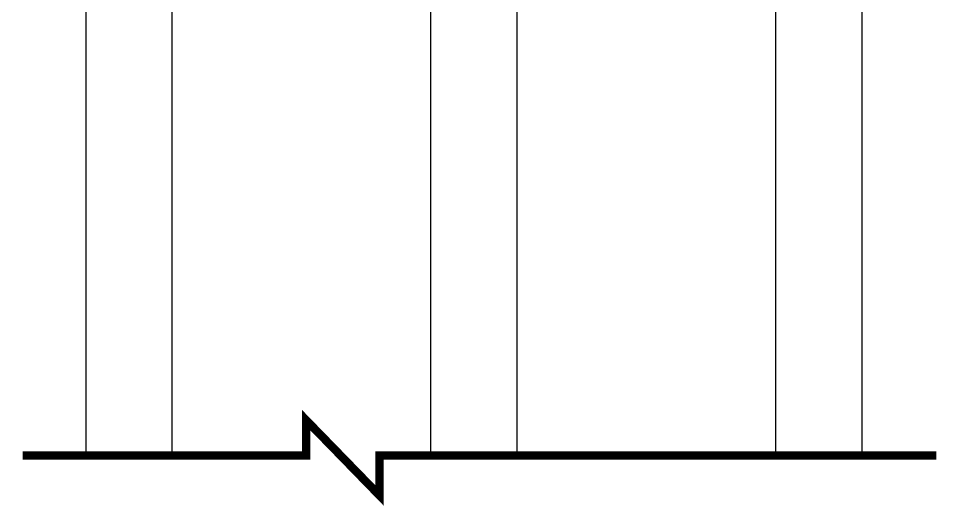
# Model space of a CAD drawing. Extents: x -26 to 91, y -47 to 75.
# Drawn here: x -13.79 to -11.117, y 62.403 to 63.815 of the extents above; entities that cross this region are included whole.
import ezdxf

# ---------------------------------------------------------------- set-up
doc = ezdxf.new("R2010")
doc.units = 0
doc.header["$MEASUREMENT"] = 0
doc.layers.add('GLASS', color=7, linetype='CONTINUOUS')

msp = doc.modelspace()

# ---------------------------------------------------------------- linework, layer by layer
at = {"layer": 'GLASS'}
for p, q in [((-13.5952, 64.406), (-13.5952, 62.5483)), ((-13.3452, 64.406), (-13.3452, 62.5483)), ((-12.5952, 64.406), (-12.5952, 62.5483)), ((-12.3452, 64.406), (-12.3452, 62.5483)), ((-11.5952, 64.406), (-11.5952, 62.5483)), ((-11.3452, 64.406), (-11.3452, 62.5483))]:
    msp.add_line(p, q, dxfattribs=at)
at = {"layer": 'GLASS', "const_width": 0.024}
msp.add_lwpolyline([(-11.1285, 62.5483), (-12.7436, 62.5483), (-12.7436, 62.4326), (-12.9561, 62.6509), (-12.9561, 62.5483), (-13.7782, 62.5483)], dxfattribs=at)

doc.saveas('drawing.dxf')
